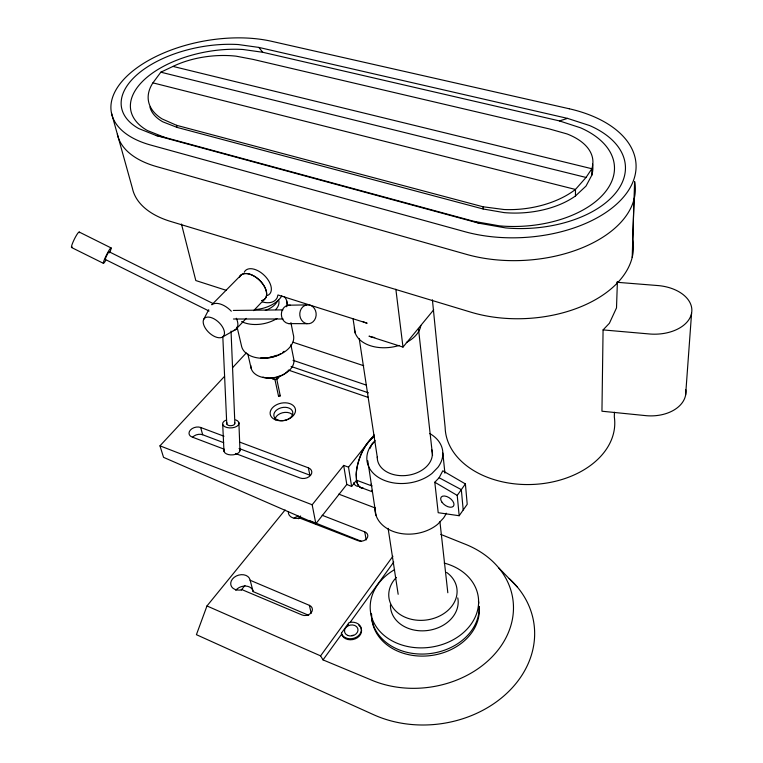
<?xml version="1.0" encoding="UTF-8"?>
<svg xmlns="http://www.w3.org/2000/svg" width="763" height="763" viewBox="0 0 763 763"><rect width="100%" height="100%" fill="white"/><g stroke="black" fill="none" stroke-linecap="round" stroke-linejoin="round"><path stroke-width="1.14" d="M149.929 106.954A65.608 33.887 -10.3 0 0 162.91 121.87L177.064 127.402L483.113 208.986L504.209 212.619A72.905 41.927 -3.5 0 0 575.483 195.948L586.022 186.067L591.811 175.204L591.85 168.737A73.248 38.818 -5.1 0 0 567.062 133.945L549.265 128.918L252.992 59.38L236.091 56.166A65.98 34.077 -6.4 0 0 173.01 66.41L160.831 72.189L152.924 82.862A65.885 36.977 -9.3 0 0 162.176 118.952L176.558 125.304L482.969 206.763L504.057 209.52A73.286 42.318 -7.4 0 0 575.455 189.462L586.041 177.455L591.85 168.737L173.01 66.41M617.401 281.671L616.504 307.909L609.399 323.264L603.075 329.912L601.95 411.219L644.554 415.511A36.052 24.54 2.1 0 0 685.727 389.702M614.434 412.239L614.32 416.941A84.855 59.772 -2.2 0 1 535.063 484.333A84.855 59.772 -2.2 0 1 445.144 427.404L432.411 299.821M632.203 257.379L634.053 199.191M360.098 487.204L372.249 491.763L372.191 491.124M367.785 460.747L375.997 515.302M685.613 395.072L691.583 313.192M285.095 509.98L206.973 605.956L196.415 634.682L373.775 714.778A106.152 86.152 -7.7 0 0 509.436 690.744A106.152 86.152 -7.7 0 0 509.198 578.545M369.921 448.539L372.306 443.751L374.643 441.853M203.597 319.573L208.728 309.73M439.126 477.752L442.798 470.79L465.401 483.923L467.214 504.295L459.173 515.731L438.2 512.707L434.796 482.245L439.126 477.752L461.329 489.646L463.208 509.989M459.173 515.731L457.228 495.397L465.401 483.923M341.395 633.166L349.025 622.608L351.562 622.207A10.234 8.183 -12.7 0 1 361.29 628.521A10.234 8.183 -12.7 0 1 354.385 638.078A10.234 8.183 -12.7 0 1 342.282 635.045L341.395 633.166L341.605 634.187L323.026 659.89L370.36 679.595A94.421 75.346 -8.1 0 0 501.024 646.013A94.421 75.346 -8.1 0 0 463.894 543.676L440.756 534.386M347.146 626.509L348.538 624.592M349.931 622.665L393.756 562.045M323.026 659.89L320.584 655.865L392.907 556.246M351.619 486.47L348.51 467.175L343.674 465.392L346.812 484.448L351.619 486.47L356.521 480.223L356.254 474.634A27.916 11.865 -69.9 0 1 363.827 448.51M224.541 376.34L159.972 445.84L163.549 457.342L315.863 523.733L346.812 484.448M348.51 467.175L374.194 434.9M315.863 523.733L312.172 504.772L343.674 465.392M241.232 590.085L244.942 585.45M298.381 518.764L300.612 515.979M374.728 337.551A33.686 21.745 -7.4 0 1 369.006 336.178L402.988 347.089L433.708 309.816M232.61 367.652L246.325 352.887M246.287 318.39L235.643 329.568L222.844 336.817A13.057 7.105 43.5 0 1 204.398 326.497A13.057 7.105 43.5 0 1 214.241 318.944A13.057 7.105 43.5 0 1 222.844 336.817M253.65 310.646L264.284 299.478M241.07 275.061L211.771 304.78A17.244 9.518 43.6 0 1 231.323 311.199M278.829 395.482L278.915 396.483L280.298 396.007L276.654 378.524M559.422 120.907L580.529 127.802A94.278 54.24 -3.5 0 1 604.763 192.61A94.278 54.24 -3.5 0 1 499.46 225.858L474.119 221.394L164.303 137.273L147.44 130.559A84.846 43.834 -10.3 0 1 146.754 77.502A84.846 43.834 -10.3 0 1 242.958 49.49L262.739 52.275L559.422 120.907L567.548 118.389L589.627 125.552A98.456 56.624 -3.3 0 1 615.474 193.201A98.456 56.624 -3.3 0 1 505.602 227.908L479.059 223.235L156.1 135.49L138.637 128.518A88.203 45.351 -10.4 0 1 138.322 73.591A88.203 45.351 -10.4 0 1 238.333 44.55L258.848 47.411L567.548 118.389M288.328 305.21L306.831 304.895M233.316 310.446L282.997 309.873M233.449 319.01L283.111 319.001M288.548 323.598L307.041 323.693A9.48 8.212 88.2 0 0 315.5 310.598A9.48 8.212 88.2 0 0 301.385 308.576A9.48 8.212 88.2 0 0 307.041 323.693M616.781 282.272L658.774 285.629A38.14 24.416 1.2 0 1 691.488 313.631A38.14 24.416 1.2 0 1 648.178 333.86L603.075 329.912M156.1 135.49L164.303 137.273M279.725 395.263L280.326 395.673M160.831 72.189L586.041 177.455M152.924 82.862L575.455 189.462L575.483 195.948M226.392 290.379L195.805 280.546L181.47 224.045M292.963 342.225L363.703 365.715M293.002 360.298L366.25 385.086M291.104 366.469L368.491 392.85M288.347 370.065L366.641 396.884A7.268 4.969 -8.5 0 0 368.367 397.275M474.119 221.394L479.059 223.235M224.284 449.235L191.971 436.98A7.449 5.045 -15.1 0 1 190.435 430.008A7.449 5.045 -15.1 0 1 200.65 427.471L223.979 436.217M239.525 442.035L308.376 467.833A7.687 5.503 -11.9 0 1 310.598 475.311A7.687 5.503 -11.9 0 1 300.05 477.981L235.424 453.46M192.524 437.275A7.411 5.045 -15.2 0 1 202.672 434.757L223.673 442.674M239.143 448.51L309.883 475.187L308.376 467.833M338.753 494.119L375.425 508.053M159.972 445.84L312.172 504.772M322.148 515.273L364.771 531.878A6.419 4.845 -10.4 0 1 366.889 538.43A6.419 4.845 -10.4 0 1 358.114 540.719L299.563 518.01A9.442 6.924 -12.9 0 1 288.357 511.859M361.223 541.263L309.263 520.49M250.054 580.233L309.387 605.336A6.743 5.265 -14.7 0 1 311.323 612.536A6.743 5.265 -14.7 0 1 302.11 614.988L242.129 589.713A9.929 7.496 -17.1 0 1 230.846 584.935A9.929 7.496 -17.1 0 1 238.733 575.092A9.929 7.496 -17.1 0 1 250.035 579.842L253.144 591.602L308.71 615.321M206.973 605.956L320.584 655.865M109.185 251.79L212.839 303.426M105.294 259.458L209.052 311.037M71.474 247.47L103.348 263.302M79.304 232.086L111.131 247.956M434.796 482.245L457.228 495.397M498.563 567.682L517.285 586.966M258.848 47.411L262.739 52.275M371.018 484.2L372.001 485.993L356.521 480.223L356.178 474.605A27.916 11.626 -69.5 0 1 374.07 436.808M341.566 634.12L342.492 636.065A10.224 8.183 -12.7 0 0 357.361 637.734A10.224 8.183 -12.7 0 0 358.81 625.25M200.65 427.471L202.672 434.757M111.484 113.086L132.428 188.347A99.457 55.213 -10.6 0 0 170.759 221.48L470.885 312.172A110.006 67.688 -3.2 0 0 584.887 305.009A110.006 67.688 -3.2 0 0 632.756 239.487L634.606 181.508A114.078 66.848 -3.4 0 1 584.925 246.649A114.078 66.848 -3.4 0 1 466.565 254.394L156.482 166.563A102.776 54.144 -10.3 0 1 117.359 134.202M176.558 125.304L177.064 127.402M237.064 326.955L241.68 346.688A26.533 17.12 -11.4 0 0 272.391 357.16A26.533 17.12 -11.4 0 0 293.211 334.289L290.922 322.644M247.813 353.889L251.141 368.319M309.387 605.336L311.199 613.299M274.823 378.973L278.524 396.121M290.884 344.657L293.545 358.019A21.841 14.354 -11.5 0 1 274.356 377.551A21.841 14.354 -11.5 0 1 250.798 365.515M286.573 300.508L287.489 305.171M371.991 490.256L372.249 491.763M364.771 531.878L366.154 539.975M353.021 318.619L355.281 333.212M359.23 338.667L377.351 457.647M388.109 528.32L398.162 594.291M395.854 289.234L402.988 347.089M418.477 328.729L432.554 455.416M439.927 521.72L447.824 592.756M442.845 453.069L444.924 473.184M482.969 206.763L483.113 208.986M253.144 591.602L253.125 591.22A9.843 7.487 -17.3 0 0 245.705 586.051A9.843 7.487 -17.3 0 0 235.729 590.333M222.71 424.4L223.979 451.343M222.806 336.588L226.764 423.951M231.036 331.075L234.851 423.074M238.886 422.635L239.992 450.685M277.494 301.099A20.21 12.599 -11.2 0 1 265.324 310.398M279.01 376.092A3.767 2.499 -11.6 0 1 276.063 379.392A3.767 2.499 -11.6 0 1 271.704 377.876M284.332 296.53A27.144 17.034 -11.2 0 1 286.707 306.774M276.959 318.505A27.144 17.034 -11.2 0 1 241.604 321.585M278.638 300.012A19.456 12.189 -11.2 0 1 275.701 309.625M281.833 295.834A26.915 16.691 -11.1 0 1 254.985 309.587M284.151 351.295A22.146 14.316 -11.4 0 1 282.491 352.554M280.679 353.708A22.146 14.316 -11.4 0 1 260.784 357.809M276.559 355.3A22.146 14.316 -11.4 0 1 273.259 356.407M272.133 356.702A22.146 14.316 -11.4 0 1 269.835 357.179M266.354 357.589A22.146 14.316 -11.4 0 1 261.795 357.561M287.775 371.018A17.969 11.836 -11.5 0 1 262.939 377.075M592.565 164.14A72.905 41.927 -3.5 0 1 591.811 175.204M420.842 325.467A33.477 21.774 -7.4 0 1 406.345 342.492M399.183 345.429A33.477 21.774 -7.4 0 1 354.404 327.594M262.567 301.967A25.293 14.669 44.1 0 0 277.179 297.732L277.951 294.966L367.127 323.226A33.982 21.707 -7.4 0 1 362.959 321.614M244.246 272.238A16.862 9.776 44 0 1 264.608 275.672A16.862 9.776 44 0 1 267.451 295.472M261.919 300.641A16.92 9.747 44 0 0 260.393 281.08A16.92 9.747 44 0 0 239.487 277.064A16.872 9.719 44 0 1 260.374 281.099A16.872 9.719 44 0 1 261.9 300.603M444.19 563.065A54.402 43.243 -7.7 0 1 469.789 625.927A54.402 43.243 -7.7 0 1 386.116 637.029A54.402 43.243 -7.7 0 1 394.605 569.646M479.135 606.375A54.02 43.176 -7.7 0 1 430.074 655.655A54.02 43.176 -7.7 0 1 371.829 618.927M371.667 616.666A54.02 43.176 -7.7 0 1 371.648 614.415M479.126 606.547A54.116 43.186 -7.7 0 1 426.279 653.929A54.116 43.186 -7.7 0 1 371.276 613.481M478.42 600.939A54.116 43.186 -7.7 0 1 478.811 603.18M457.781 597.877A33.992 27.01 -7.7 0 1 426.736 630.61A33.992 27.01 -7.7 0 1 390.437 605.059M446.622 572.412A34.287 27.058 -7.7 0 1 448.215 610.152A34.287 27.058 -7.7 0 1 400.67 614.883A34.287 27.058 -7.7 0 1 396.359 577.41M351.743 635.56A6.762 5.446 -12.8 0 1 353.479 635.283M294.07 518.249A9.366 6.915 -13 0 1 298.343 516.198M239.363 448.425A8.078 4.464 -2.6 0 1 233.154 454.834A8.078 4.464 -2.6 0 1 223.96 450.17M235.662 419.86A8.183 4.387 -2.4 0 1 236.921 426.269A8.183 4.387 -2.4 0 1 224.856 426.727A8.183 4.387 -2.4 0 1 225.753 420.232M234.556 422.53A4.092 2.194 -2.4 0 1 230.874 425.716A4.092 2.194 -2.4 0 1 227.012 422.816M72.351 247.05A8.67 1.192 -63.8 0 1 74.192 239.506A8.67 1.192 -63.8 0 1 79.342 232.696M105.723 260.45A8.641 0.963 -63.7 0 1 103.94 260.746A8.641 0.963 -63.7 0 1 109.901 248.986A8.641 0.963 -63.7 0 1 109.595 252.82M105.685 259.229A4.32 0.486 -63.7 0 1 106.744 255.538A4.32 0.486 -63.7 0 1 109.176 252.076M236.301 318.257A17.244 9.518 43.6 0 1 233.278 330.646M290.665 323.579A9.27 8.097 87.9 0 1 281.366 314.432A9.27 8.097 87.9 0 1 290.436 305.21M362.854 488.062A27.916 11.626 -69.5 0 1 356.521 480.223A27.916 11.865 -69.9 0 0 363.054 488.139M274.957 419.64A9.585 6.581 -11.9 0 1 282.568 412.754A9.585 6.581 -11.9 0 1 292.897 415.196M364.323 447.652A27.916 11.865 -69.9 0 1 373.803 436.713M358.581 486.432A27.878 11.693 -69.5 0 1 353.488 482.836M446.269 513.194A36.738 27.344 -7.6 0 1 443.484 518.096L437.704 524.257A36.738 27.344 -7.6 0 1 397.399 532.765A36.738 27.344 -7.6 0 1 374.929 508.244M429.617 433.47A38.169 27.401 -7.5 0 1 437.991 467.271L431.963 473.47A38.169 27.401 -7.5 0 1 379.65 478.115A38.169 27.401 -7.5 0 1 375.11 440.652M431.705 449.598A27.668 19.867 -7.5 0 1 407.595 475.33A27.668 19.867 -7.5 0 1 377.256 457.047M569.265 108.775L271.514 41.288A104.064 53.677 -10.3 0 0 130.454 72.952A104.064 53.677 -10.3 0 0 150.902 145.113L464.867 231.704A115.671 66.457 -3.5 0 0 623.609 196.968A115.671 66.457 -3.5 0 0 569.265 108.775M347.699 635.417A6.819 5.455 -12.7 0 0 358.009 630.076A6.819 5.455 -12.7 0 0 348.033 625.87A6.819 5.455 -12.7 0 0 347.699 635.417M275.825 419.946A12.847 8.765 -11.8 0 0 295.51 410.914A12.847 8.765 -11.8 0 0 277.15 404.466A12.847 8.765 -11.8 0 0 275.825 419.946M278.066 420.146A9.623 6.581 -11.8 0 0 292.82 413.393A9.623 6.581 -11.8 0 0 279.077 408.539A9.623 6.581 -11.8 0 0 278.066 420.146M441.825 502.016A7.63 4.263 35.8 0 0 453.346 506.298A7.63 4.263 35.8 0 0 446.841 496.551A7.63 4.263 35.8 0 0 441.825 502.016"/></g></svg>
